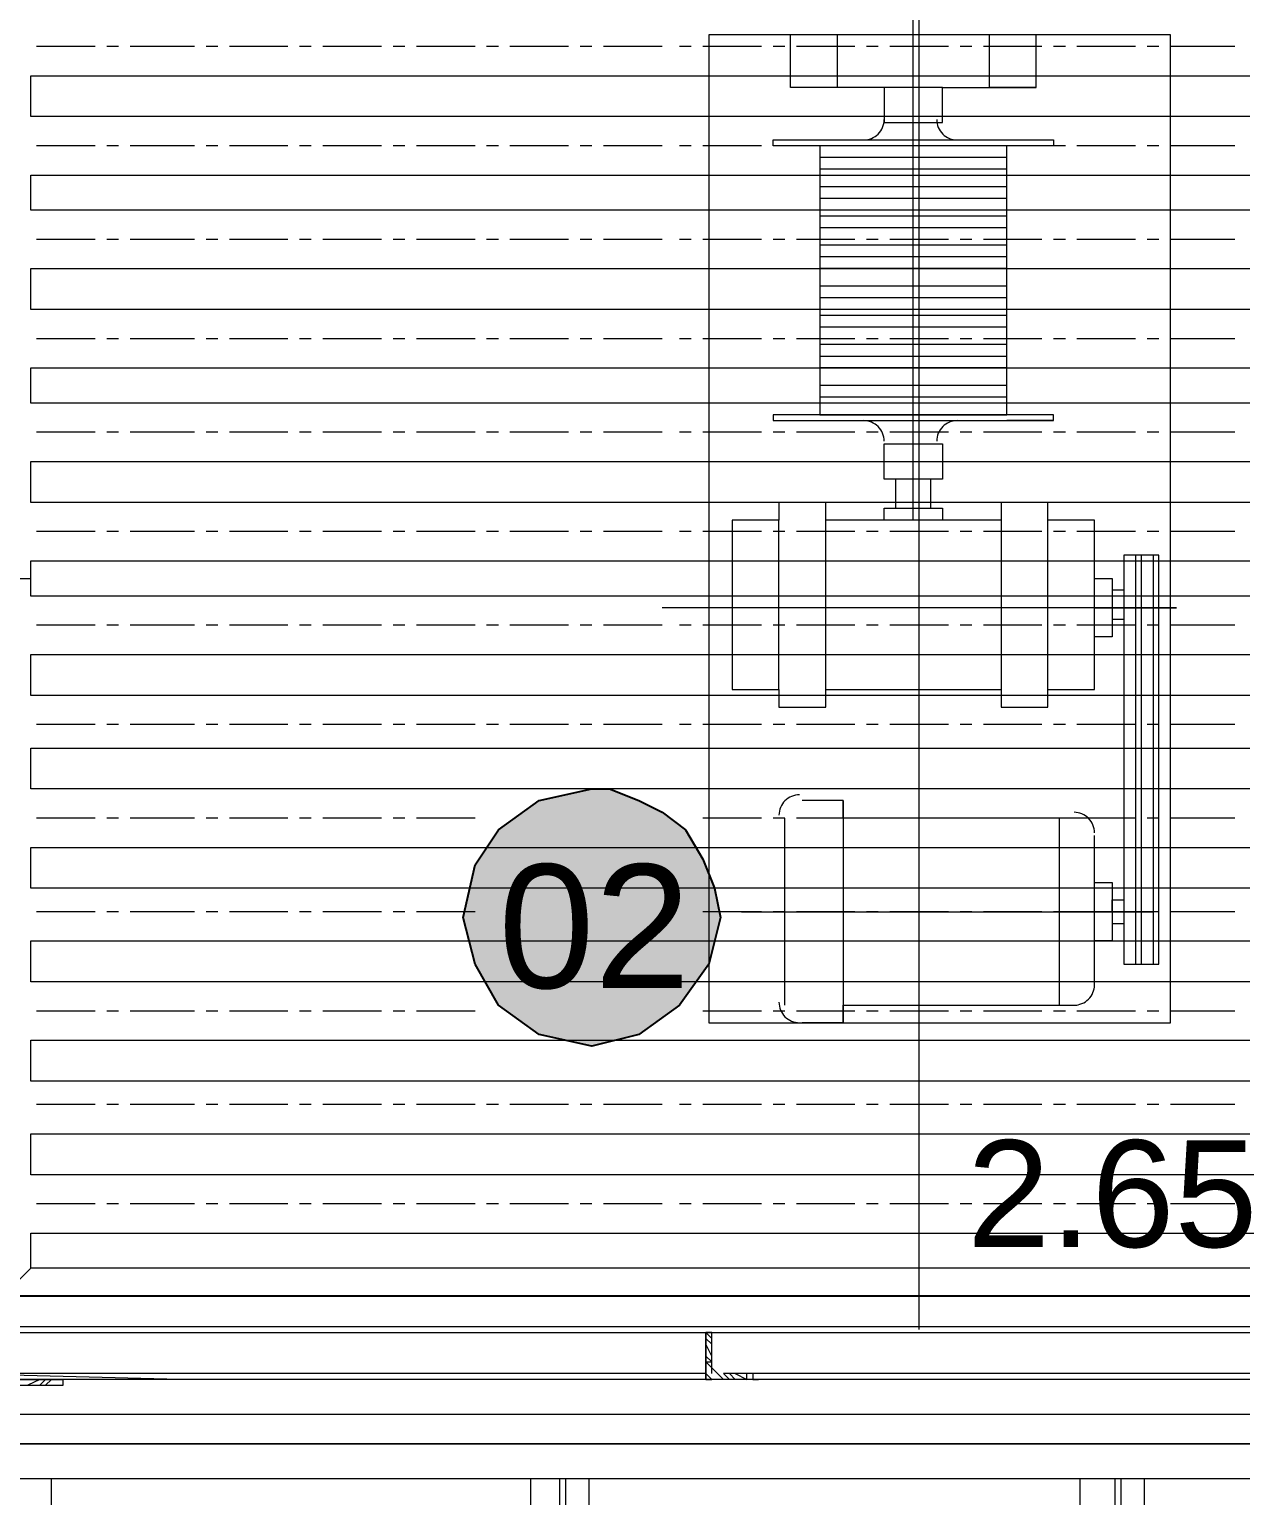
# Model space of a CAD drawing. Header units: millimetres. Extents: x 208330 to 208484, y 9278571 to 9278607.
# Drawn here: x 208399.355 to 208400.636, y 9278574.401 to 9278575.952 of the extents above; entities that cross this region are included whole.
import ezdxf

# ---------------------------------------------------------------- set-up
doc = ezdxf.new("R2010")
doc.units = ezdxf.units.MM
doc.header["$LTSCALE"] = 0.2
doc.header["$MEASUREMENT"] = 0
doc.linetypes.add('HIDDEN', pattern=[0.375, 0.25, -0.125])
for name, color, linetype, true_color in [('A-EQUIPAMENTOS', 7, 'Continuous', 0x7d7d7d), ('PDF_equip 1020', 7, 'Continuous', 0x7a7a7a), ('PDF_EQUIPAMENTOS', 7, 'Continuous', 0x7a7a7a)]:
    doc.layers.add(name, color=color, linetype=linetype, true_color=true_color)
doc.layers.add('PDF_Text', color=7, linetype='Continuous')
doc.styles.add('PDF Arial', font='arial.ttf')
doc.styles.add('R60_1-75', font='arial.ttf')
doc.dimstyles.new('1-75', dxfattribs={"dimtxt": 0.113, "dimasz": 0.05, "dimexe": 0.02, "dimexo": 0.1, "dimgap": 0.05, "dimtad": 1, "dimzin": 4, "dimdsep": 46, "dimtxsty": 'R60_1-75', "dimblk1": 'OBLIQUE', "dimblk2": 'OBLIQUE', "dimsah": 1, "dimcen": 0.09, "dimdle": 0.02, "dimclrd": 7, "dimclre": 7, "dimclrt": 12, "dimadec": 0, "dimazin": 0, "dimtfac": 1, "dimtix": 1, "dimtofl": 0, "dimtmove": 2, "dimatfit": 0, "dimldrblk": 'OBLIQUE', "dimfxl": 0.1, "dimfxlon": 1, "dimtolj": 1, "dimtzin": 0, "dimarcsym": 0})

# ---------------------------------------------------------------- blocks, each defined once
blk = doc.blocks.new('EQUIP')
at = {"layer": 'A-EQUIPAMENTOS', "lineweight": 5}
for points in [[(3.1036, 14.9053), (3.0974, 14.9114), (5.5271, 14.9114), (5.5271, 14.862), (5.4838, 14.862), (5.5023, 14.8558)], [(5.5271, 14.862), (5.5271, 14.8682), (5.5271, 14.9114), (5.5271, 14.862), (3.0974, 14.862), (3.1468, 14.862), (3.153, 14.862), (3.1468, 14.862), (3.1407, 14.8558)], [(3.8887, 14.8682), (3.8887, 14.9114), (3.8825, 14.9114), (3.8825, 14.862), (3.8887, 14.862), (3.8825, 14.8682), (3.1468, 14.8682), (3.1159, 14.8682), (3.1221, 14.862), (3.1159, 14.8558), (3.1901, 14.8558), (3.2025, 14.8558), (3.2025, 14.862), (3.0974, 14.862), (3.2025, 14.862)], [(3.932, 14.8682), (3.932, 14.862), (3.9382, 14.862), (3.932, 14.862), (3.8825, 14.862), (3.8825, 14.9114), (3.8887, 14.9053)], [(3.8887, 14.8991), (3.8825, 14.9053)], [(3.8887, 14.9114), (3.8949, 14.9114)], [(3.8887, 14.8867), (3.8825, 14.8991)], [(3.9011, 14.862), (3.8825, 14.8805), (3.8887, 14.8805), (3.8825, 14.8867)], [(3.3261, 14.862), (3.0788, 14.8682)], [(3.1778, 14.862), (3.1654, 14.8558)], [(3.1839, 14.862), (3.1778, 14.8558)], [(3.1901, 14.862), (3.1839, 14.8558)], [(3.3261, 14.862), (3.3261, 14.862)], [(4.7357, 14.8682), (4.6986, 14.8682), (3.932, 14.8682), (3.9011, 14.8682), (3.9073, 14.862)], [(3.9135, 14.862), (3.9073, 14.8682)], [(3.9135, 14.8682), (3.9258, 14.862), (3.9258, 14.8682)], [(3.1901, 14.8558), (3.1901, 14.8558)], [(5.5085, 14.794), (3.1221, 14.794), (5.5085, 14.794)], [(5.5271, 14.7445), (5.5085, 14.7569), (3.1221, 14.7569)], [(3.1901, 14.0521), (3.1901, 14.7569)], [(3.6971, 14.0521), (3.6971, 14.7569)], [(3.728, 14.0521), (3.728, 14.7569)], [(3.7342, 14.0521), (3.7342, 14.7569)], [(3.7589, 14.0521), (3.7589, 14.7569)], [(4.2782, 14.0521), (4.2782, 14.7569)], [(4.3153, 14.0521), (4.3153, 14.7569)], [(4.3215, 14.0521), (4.3215, 14.7569)], [(4.3462, 14.0521), (4.3462, 14.7569)]]:
    blk.add_lwpolyline(points, dxfattribs=at)
blk.add_lwpolyline([(5.5085, 14.8249), (3.1221, 14.8249), (3.1221, 13.9841), (5.5085, 13.9841)], close=True, dxfattribs=at)
blk = doc.blocks.new('_Oblique')
at = {"color": 0, "linetype": 'ByBlock', "lineweight": -2}
blk.add_line((-0.5, -0.5), (0.5, 0.5), dxfattribs=at)
blk = doc.blocks.new('*D546')
at = {"color": 7, "linetype": 'HIDDEN', "lineweight": -2, "transparency": 16777216}
for p, q in [((208399.1803, 9278574.6119), (208399.1803, 9278574.6319)), ((208401.8202, 9278574.6119), (208401.8202, 9278574.6319))]:
    blk.add_line(p, q, dxfattribs=at)
at = {"color": 7, "lineweight": -2, "transparency": 16777216}
blk.add_line((208401.8402, 9278574.6119), (208399.1603, 9278574.6119), dxfattribs=at)
at = {"layer": 'DEFPOINTS', "color": 0, "transparency": 16777216}
for p in [(208399.1803, 9278574.6119), (208399.1803, 9278574.524), (208401.8202, 9278574.524)]:
    blk.add_point(p, dxfattribs=at)
at = {"color": 7, "lineweight": -2, "transparency": 16777216, "xscale": 0.05, "yscale": 0.05, "zscale": 0.05, "rotation": 180}
blk.add_blockref('_Oblique', (208399.1803, 9278574.6119), dxfattribs=at)
at = {"color": 7, "lineweight": -2, "transparency": 16777216, "xscale": 0.05, "yscale": 0.05, "zscale": 0.05}
blk.add_blockref('_Oblique', (208401.8202, 9278574.6119), dxfattribs=at)
at = {"color": 12, "transparency": 16777216, "insert": (208400.5003, 9278574.7196), "char_height": 0.113, "attachment_point": 5, "style": 'R60_1-75'}
blk.add_mtext('\\A1;2.65', dxfattribs=at)
blk = doc.blocks.new('ARQ GALPAO TGOV')
at = {"layer": 'PDF_Text', "true_color": 0xed1f24}
h = blk.add_hatch(color=240, dxfattribs=at)
h.dxf.hatch_style = 1
h.paths.add_polyline_path([(-11.7651, -4.3524), (-11.7713, -4.4081), (-11.8022, -4.4513), (-11.8455, -4.4822), (-11.8949, -4.4884), (-11.9506, -4.4822), (-11.9939, -4.4513), (-12.0248, -4.4081), (-12.031, -4.3524), (-12.0248, -4.303), (-11.9939, -4.2597), (-11.9506, -4.2349), (-11.8949, -4.2226), (-11.8826, -4.2226), (-11.8455, -4.2288), (-11.8207, -4.2473), (-11.796, -4.2659), (-11.7775, -4.2906), (-11.7651, -4.3215)])
h.paths.add_polyline_path([(-9.7789, -1.1994), (-9.7913, -1.255), (-9.816, -1.2983), (-9.8593, -1.323), (-9.9149, -1.3354), (-9.9644, -1.323), (-10.0077, -1.2983), (-10.0386, -1.255), (-10.051, -1.1994), (-10.0386, -1.1499), (-10.0077, -1.1066), (-9.9644, -1.0757), (-9.9149, -1.0696), (-9.8964, -1.0696), (-9.8655, -1.0757), (-9.8346, -1.0943), (-9.8098, -1.1128), (-9.7975, -1.1376), (-9.7851, -1.1685)])
h.paths.add_polyline_path([(-8.847, -3.932), (-8.8594, -3.9815), (-8.8841, -4.0247), (-8.9274, -4.0557), (-8.983, -4.068), (-9.0325, -4.0557), (-9.0758, -4.0247), (-9.1067, -3.9815), (-9.119, -3.932), (-9.1067, -3.8764), (-9.0758, -3.8393), (-9.0325, -3.8084), (-8.983, -3.796), (-8.9645, -3.796), (-8.9336, -3.8084), (-8.9027, -3.8207), (-8.8779, -3.8393), (-8.8594, -3.8702), (-8.847, -3.8949)])
h.paths.add_polyline_path([(-7.7342, -3.0294), (-7.7465, -3.0788), (-7.7775, -3.1221), (-7.8207, -3.153), (-7.8702, -3.1654), (-7.9258, -3.153), (-7.9691, -3.1221), (-7.9938, -3.0788), (-8.0062, -3.0294), (-7.9938, -2.9737), (-7.9691, -2.9366), (-7.9258, -2.9057), (-7.8702, -2.8934), (-7.8516, -2.8934), (-7.8207, -2.9057), (-7.796, -2.9181), (-7.7713, -2.9366), (-7.7527, -2.9676), (-7.7404, -2.9985)])
h.paths.add_polyline_path([(-7.0727, -2.5224), (-7.085, -2.5719), (-7.1098, -2.6152), (-7.153, -2.6461), (-7.2087, -2.6584), (-7.2643, -2.6461), (-7.3014, -2.6152), (-7.3323, -2.5719), (-7.3447, -2.5224), (-7.3323, -2.473), (-7.3014, -2.4297), (-7.2643, -2.3988), (-7.2087, -2.3864), (-7.1901, -2.3864), (-7.1592, -2.3988), (-7.1283, -2.4111), (-7.1098, -2.4359), (-7.0912, -2.4606), (-7.0788, -2.4915)])
h.paths.add_polyline_path([(-6.5224, -1.323), (-6.5286, -1.3725), (-6.5595, -1.4158), (-6.6028, -1.4467), (-6.6584, -1.459), (-6.7079, -1.4467), (-6.7512, -1.4158), (-6.7821, -1.3725), (-6.7945, -1.323), (-6.7821, -1.2674), (-6.7512, -1.2241), (-6.7079, -1.1994), (-6.6584, -1.187), (-6.6399, -1.187), (-6.609, -1.1932), (-6.5781, -1.2118), (-6.5533, -1.2303), (-6.5348, -1.2612), (-6.5224, -1.2859)])
h.paths.add_polyline_path([(-6.2257, -2.102), (-6.238, -2.1577), (-6.2628, -2.2009), (-6.306, -2.2318), (-6.3617, -2.238), (-6.4111, -2.2318), (-6.4544, -2.2009), (-6.4853, -2.1577), (-6.4977, -2.102), (-6.4853, -2.0526), (-6.4544, -2.0093), (-6.4111, -1.9846), (-6.3617, -1.9722), (-6.3431, -1.9722), (-6.3122, -1.9784), (-6.2813, -1.9969), (-6.2566, -2.0155), (-6.238, -2.0402), (-6.2257, -2.0711)])
h.paths.add_polyline_path([(-5.4529, -1.6383), (-5.4591, -1.694), (-5.49, -1.7373), (-5.5332, -1.762), (-5.5889, -1.7743), (-5.6383, -1.762), (-5.6816, -1.7373), (-5.7125, -1.694), (-5.7187, -1.6383), (-5.7125, -1.5889), (-5.6816, -1.5456), (-5.6383, -1.5147), (-5.5889, -1.5023), (-5.5703, -1.5085), (-5.5394, -1.5147), (-5.5085, -1.5271), (-5.4838, -1.5518), (-5.4652, -1.5765), (-5.4529, -1.6074)])
h.paths.add_polyline_path([(-6.1268, -4.1175), (-6.1329, -4.1669), (-6.1639, -4.2102), (-6.2071, -4.2411), (-6.2628, -4.2535), (-6.3122, -4.2411), (-6.3555, -4.2102), (-6.3864, -4.1669), (-6.3988, -4.1175), (-6.3864, -4.068), (-6.3555, -4.0247), (-6.3122, -3.9938), (-6.2628, -3.9815), (-6.2442, -3.9815), (-6.2133, -3.9938), (-6.1824, -4.0062), (-6.1577, -4.0309), (-6.1391, -4.0557), (-6.1268, -4.0866)])
h.paths.add_polyline_path([(-4.0989, -3.6971), (-4.1113, -3.7527), (-4.1422, -3.796), (-4.1855, -3.8207), (-4.2349, -3.8331), (-4.2906, -3.8207), (-4.3339, -3.796), (-4.3648, -3.7527), (-4.371, -3.6971), (-4.3648, -3.6476), (-4.3339, -3.6043), (-4.2906, -3.5734), (-4.2349, -3.5611), (-4.2226, -3.5672), (-4.1855, -3.5734), (-4.1608, -3.5858), (-4.136, -3.6105), (-4.1175, -3.6353), (-4.1051, -3.6662)])
h.paths.add_polyline_path([(-2.949, -2.9305), (-2.9552, -2.9861), (-2.9861, -3.0294), (-3.0294, -3.0603), (-3.085, -3.0665), (-3.1345, -3.0603), (-3.1778, -3.0294), (-3.2087, -2.9861), (-3.221, -2.9305), (-3.2087, -2.881), (-3.1778, -2.8377), (-3.1345, -2.813), (-3.085, -2.8006), (-3.0665, -2.8006), (-3.0356, -2.8068), (-3.0046, -2.8254), (-2.9799, -2.8439), (-2.9614, -2.8686), (-2.949, -2.8995)])
h.paths.add_polyline_path([(-3.1221, -3.8887), (-3.1345, -3.9444), (-3.1592, -3.9876), (-3.2025, -4.0124), (-3.2581, -4.0247), (-3.3076, -4.0124), (-3.3509, -3.9876), (-3.3818, -3.9444), (-3.3941, -3.8887), (-3.3818, -3.8393), (-3.3509, -3.796), (-3.3076, -3.7651), (-3.2581, -3.7589), (-3.2396, -3.7589), (-3.2087, -3.7651), (-3.1778, -3.7774), (-3.153, -3.8022), (-3.1407, -3.8269), (-3.1283, -3.8578)])
h.paths.add_polyline_path([(-1.7682, -2.1453), (-1.7805, -2.1948), (-1.8053, -2.238), (-1.8485, -2.2689), (-1.9042, -2.2813), (-1.9536, -2.2689), (-1.9969, -2.238), (-2.0278, -2.1948), (-2.0402, -2.1453), (-2.0278, -2.0897), (-1.9969, -2.0464), (-1.9536, -2.0216), (-1.9042, -2.0093), (-1.8856, -2.0093), (-1.8547, -2.0216), (-1.8238, -2.034), (-1.7991, -2.0526), (-1.7805, -2.0835), (-1.7743, -2.1082)])
h.paths.add_polyline_path([(-0.5193, -2.8934), (-0.5317, -2.949), (-0.5564, -2.9923), (-0.5997, -3.0232), (-0.6553, -3.0294), (-0.711, -3.0232), (-0.7543, -2.9923), (-0.779, -2.949), (-0.7913, -2.8934), (-0.779, -2.8439), (-0.7543, -2.8006), (-0.711, -2.7759), (-0.6553, -2.7635), (-0.6368, -2.7635), (-0.6059, -2.7697), (-0.575, -2.7883), (-0.5564, -2.8068), (-0.5379, -2.8315), (-0.5255, -2.8625)])
h.paths.add_polyline_path([(0.1175, -2.9243), (0.1051, -2.9799), (0.0742, -3.0232), (0.0309, -3.0479), (-0.0185, -3.0603), (-0.0742, -3.0479), (-0.1175, -3.0232), (-0.1422, -2.9799), (-0.1546, -2.9243), (-0.1422, -2.8748), (-0.1175, -2.8315), (-0.0742, -2.8006), (-0.0185, -2.7944), (0, -2.7944), (0.0309, -2.8006), (0.0556, -2.813), (0.0804, -2.8377), (0.0989, -2.8625), (0.1113, -2.8934)])
h.paths.add_polyline_path([(0.1175, -2.2566), (0.1051, -2.306), (0.0742, -2.3493), (0.0309, -2.3802), (-0.0185, -2.3864), (-0.0742, -2.3802), (-0.1175, -2.3493), (-0.1422, -2.306), (-0.1546, -2.2566), (-0.1422, -2.2009), (-0.1175, -2.1577), (-0.0742, -2.1329), (-0.0185, -2.1206), (0, -2.1206), (0.0309, -2.1267), (0.0556, -2.1453), (0.0804, -2.1638), (0.0989, -2.1886), (0.1113, -2.2195)])
h.paths.add_polyline_path([(0.5688, -1.0696), (0.5564, -1.1252), (0.5317, -1.1685), (0.4884, -1.1932), (0.4328, -1.2056), (0.3771, -1.1932), (0.34, -1.1685), (0.3091, -1.1252), (0.2968, -1.0696), (0.3091, -1.0201), (0.34, -0.9768), (0.3771, -0.9459), (0.4328, -0.9397), (0.4513, -0.9397), (0.4822, -0.9459), (0.5131, -0.9645), (0.5317, -0.983), (0.5502, -1.0077), (0.5626, -1.0386)])
h.paths.add_polyline_path([(1.2798, -1.3849), (1.2736, -1.4343), (1.2427, -1.4776), (1.1994, -1.5085), (1.1437, -1.5209), (1.0943, -1.5085), (1.051, -1.4776), (1.0201, -1.4343), (1.0077, -1.3849), (1.0201, -1.3292), (1.051, -1.2859), (1.0943, -1.2612), (1.1437, -1.2488), (1.1623, -1.2488), (1.1932, -1.255), (1.2241, -1.2736), (1.2488, -1.2921), (1.2674, -1.3169), (1.2798, -1.3478)])
h.paths.add_polyline_path([(1.8547, -1.6507), (1.8485, -1.7063), (1.8176, -1.7496), (1.7743, -1.7743), (1.7187, -1.7867), (1.6692, -1.7743), (1.626, -1.7496), (1.5951, -1.7063), (1.5889, -1.6507), (1.5951, -1.6012), (1.626, -1.558), (1.6692, -1.5271), (1.7187, -1.5147), (1.7373, -1.5209), (1.7682, -1.5271), (1.7991, -1.5394), (1.8238, -1.5641), (1.8424, -1.5889), (1.8547, -1.6198)])
h.paths.add_polyline_path([(2.8563, -2.1886), (2.8439, -2.2442), (2.813, -2.2875), (2.7697, -2.3122), (2.7203, -2.3246), (2.6646, -2.3122), (2.6213, -2.2875), (2.5904, -2.2442), (2.5842, -2.1886), (2.5904, -2.1391), (2.6213, -2.0958), (2.6646, -2.0649), (2.7203, -2.0587), (2.7326, -2.0587), (2.7697, -2.0649), (2.7944, -2.0773), (2.8192, -2.102), (2.8377, -2.1267), (2.8501, -2.1577)])
h.paths.add_polyline_path([(0.8655, -4.0742), (0.8594, -4.1298), (0.8284, -4.1731), (0.7852, -4.204), (0.7357, -4.2102), (0.6801, -4.204), (0.6368, -4.1731), (0.6059, -4.1298), (0.5997, -4.0742), (0.6059, -4.0247), (0.6368, -3.9815), (0.6801, -3.9506), (0.7357, -3.9444), (0.7481, -3.9444), (0.779, -3.9506), (0.8099, -3.9691), (0.8346, -3.9876), (0.8532, -4.0124), (0.8655, -4.0433)])
h.paths.add_polyline_path([(-0.7604, -4.0309), (-0.7728, -4.0804), (-0.7975, -4.1237), (-0.8408, -4.1546), (-0.8964, -4.1608), (-0.9521, -4.1546), (-0.9954, -4.1237), (-1.0201, -4.0804), (-1.0325, -4.0309), (-1.0201, -3.9753), (-0.9954, -3.932), (-0.9521, -3.9073), (-0.8964, -3.8949), (-0.8779, -3.8949), (-0.847, -3.9011), (-0.8161, -3.9196), (-0.7975, -3.9382), (-0.779, -3.9629), (-0.7666, -3.9938)])
h.paths.add_polyline_path([(1.9042, -3.1716), (1.898, -3.2272), (1.8671, -3.2705), (1.8238, -3.2952), (1.7682, -3.3076), (1.7187, -3.2952), (1.6754, -3.2705), (1.6445, -3.2272), (1.6322, -3.1716), (1.6445, -3.1221), (1.6754, -3.0788), (1.7187, -3.0479), (1.7682, -3.0417), (1.7867, -3.0417), (1.8176, -3.0479), (1.8485, -3.0603), (1.8733, -3.085), (1.8918, -3.1097), (1.9042, -3.1407)])
h.paths.add_polyline_path([(2.9366, -3.1901), (2.9243, -3.2396), (2.8934, -3.2829), (2.8501, -3.3138), (2.8006, -3.3199), (2.745, -3.3138), (2.7017, -3.2829), (2.6708, -3.2396), (2.6646, -3.1901), (2.6708, -3.1345), (2.7017, -3.0912), (2.745, -3.0665), (2.8006, -3.0541), (2.813, -3.0541), (2.8501, -3.0603), (2.8748, -3.0788), (2.8995, -3.0974), (2.9181, -3.1221), (2.9305, -3.153)])
h.paths.add_polyline_path([(4.136, -3.2829), (4.1298, -3.3385), (4.0989, -3.3818), (4.0557, -3.4065), (4, -3.4189), (3.9506, -3.4065), (3.9073, -3.3818), (3.8764, -3.3385), (3.864, -3.2829), (3.8764, -3.2334), (3.9073, -3.1901), (3.9506, -3.1592), (4, -3.153), (4.0186, -3.153), (4.0495, -3.1592), (4.0804, -3.1716), (4.1051, -3.1963), (4.1237, -3.221), (4.136, -3.2519)])
h.paths.add_polyline_path([(4.2164, -2.4853), (4.204, -2.541), (4.1793, -2.5842), (4.136, -2.609), (4.0804, -2.6213), (4.0309, -2.609), (3.9876, -2.5842), (3.9567, -2.541), (3.9444, -2.4853), (3.9567, -2.4359), (3.9876, -2.3926), (4.0309, -2.3617), (4.0804, -2.3555), (4.0989, -2.3555), (4.1298, -2.3617), (4.1608, -2.374), (4.1855, -2.3988), (4.204, -2.4235), (4.2102, -2.4544)])
h.paths.add_polyline_path([(3.5054, -3.4127), (3.4931, -3.4621), (3.4621, -3.5054), (3.4189, -3.5363), (3.3694, -3.5425), (3.3138, -3.5363), (3.2705, -3.5054), (3.2458, -3.4621), (3.2334, -3.4127), (3.2458, -3.357), (3.2705, -3.3138), (3.3138, -3.289), (3.3694, -3.2767), (3.388, -3.2767), (3.4189, -3.2829), (3.4436, -3.3014), (3.4683, -3.3199), (3.4869, -3.3447), (3.4992, -3.3756)])
h.paths.add_polyline_path([(4.0557, -3.9815), (4.0495, -4.0371), (4.0186, -4.0804), (3.9753, -4.1113), (3.9258, -4.1175), (3.8702, -4.1113), (3.8269, -4.0804), (3.796, -4.0371), (3.7898, -3.9815), (3.796, -3.932), (3.8269, -3.8887), (3.8702, -3.8578), (3.9258, -3.8516), (3.9382, -3.8516), (3.9691, -3.8578), (4, -3.8764), (4.0247, -3.8949), (4.0433, -3.9196), (4.0557, -3.9506)])
h.paths.add_polyline_path([(4.7172, -3.4807), (4.7048, -3.5363), (4.6739, -3.5796), (4.6306, -3.6105), (4.5812, -3.6167), (4.5255, -3.6105), (4.4822, -3.5796), (4.4513, -3.5363), (4.4451, -3.4807), (4.4513, -3.4312), (4.4822, -3.388), (4.5255, -3.3632), (4.5812, -3.3509), (4.5935, -3.3509), (4.6306, -3.357), (4.6553, -3.3756), (4.6801, -3.3941), (4.6986, -3.4189), (4.711, -3.4498)])
h.paths.add_polyline_path([(5.5085, -3.9567), (5.5023, -4.0062), (5.4714, -4.0495), (5.4281, -4.0804), (5.3725, -4.0866), (5.323, -4.0804), (5.2798, -4.0495), (5.2489, -4.0062), (5.2365, -3.9567), (5.2489, -3.9011), (5.2798, -3.8578), (5.323, -3.8331), (5.3725, -3.8207), (5.3911, -3.8207), (5.422, -3.8269), (5.4529, -3.8455), (5.4776, -3.864), (5.4962, -3.8887), (5.5085, -3.9196)])
h.paths.add_polyline_path([(5.5394, -2.8254), (5.5271, -2.881), (5.5023, -2.9243), (5.4591, -2.9552), (5.4034, -2.9614), (5.354, -2.9552), (5.3107, -2.9243), (5.2798, -2.881), (5.2674, -2.8254), (5.2798, -2.7759), (5.3107, -2.7326), (5.354, -2.7017), (5.4034, -2.6955), (5.422, -2.6955), (5.4529, -2.7017), (5.4838, -2.7203), (5.5085, -2.7388), (5.5209, -2.7635), (5.5332, -2.7944)])
h.paths.add_polyline_path([(7.0294, -3.6662), (7.0232, -3.7218), (6.9923, -3.7651), (6.949, -3.7898), (6.8996, -3.8022), (6.8439, -3.7898), (6.8006, -3.7651), (6.7697, -3.7218), (6.7635, -3.6662), (6.7697, -3.6167), (6.8006, -3.5734), (6.8439, -3.5425), (6.8996, -3.5363), (6.9119, -3.5363), (6.9428, -3.5425), (6.9737, -3.5549), (6.9985, -3.5796), (7.017, -3.6043), (7.0294, -3.6353)])
h.paths.add_polyline_path([(7.7404, -2.3617), (7.728, -2.4111), (7.6971, -2.4544), (7.6538, -2.4853), (7.6044, -2.4977), (7.5487, -2.4853), (7.5054, -2.4544), (7.4807, -2.4111), (7.4683, -2.3617), (7.4807, -2.306), (7.5054, -2.2689), (7.5487, -2.238), (7.6044, -2.2257), (7.6229, -2.2257), (7.6538, -2.238), (7.6785, -2.2504), (7.7033, -2.2751), (7.7218, -2.2999), (7.7342, -2.3308)])
h.paths.add_polyline_path([(6.7945, -1.9042), (6.7821, -1.9536), (6.7574, -1.9969), (6.7141, -2.0278), (6.6584, -2.0402), (6.609, -2.0278), (6.5657, -1.9969), (6.5348, -1.9536), (6.5224, -1.9042), (6.5348, -1.8485), (6.5657, -1.8053), (6.609, -1.7805), (6.6584, -1.7682), (6.677, -1.7682), (6.7079, -1.7743), (6.7388, -1.7929), (6.7635, -1.8114), (6.7821, -1.8424), (6.7945, -1.8671)])
h.paths.add_polyline_path([(8.3833, -1.9289), (8.371, -1.9846), (8.3401, -2.0278), (8.2968, -2.0587), (8.2473, -2.0649), (8.1917, -2.0587), (8.1484, -2.0278), (8.1175, -1.9846), (8.1113, -1.9289), (8.1175, -1.8794), (8.1484, -1.8362), (8.1917, -1.8053), (8.2473, -1.7991), (8.2597, -1.7991), (8.2968, -1.8053), (8.3215, -1.8238), (8.3462, -1.8424), (8.3648, -1.8671), (8.3772, -1.898)])
h.paths.add_polyline_path([(9.6816, -2.1206), (9.6755, -2.1762), (9.6445, -2.2195), (9.6013, -2.2442), (9.5456, -2.2566), (9.4962, -2.2442), (9.4529, -2.2195), (9.422, -2.1762), (9.4096, -2.1206), (9.422, -2.0711), (9.4529, -2.0278), (9.4962, -1.9969), (9.5456, -1.9846), (9.5642, -1.9907), (9.5951, -1.9969), (9.626, -2.0093), (9.6507, -2.034), (9.6693, -2.0587), (9.6816, -2.0897)])
h.paths.add_polyline_path([(-2.4807, -1.5456), (-2.4869, -1.6012), (-2.5178, -1.6445), (-2.5611, -1.6692), (-2.6167, -1.6816), (-2.6662, -1.6692), (-2.7095, -1.6445), (-2.7404, -1.6012), (-2.7527, -1.5456), (-2.7404, -1.4961), (-2.7095, -1.4529), (-2.6662, -1.422), (-2.6167, -1.4096), (-2.5982, -1.4158), (-2.5673, -1.422), (-2.5364, -1.4343), (-2.5116, -1.459), (-2.4931, -1.4838), (-2.4807, -1.5147)])
h.paths.add_polyline_path([(8.6121, 0.136), (8.5997, 0.0804), (8.575, 0.0371), (8.5317, 0.0124), (8.4761, 0), (8.4266, 0.0124), (8.3833, 0.0371), (8.3524, 0.0804), (8.3401, 0.136), (8.3524, 0.1855), (8.3833, 0.2287), (8.4266, 0.2597), (8.4761, 0.2658), (8.4946, 0.2658), (8.5255, 0.2597), (8.5564, 0.2473), (8.5812, 0.2226), (8.5997, 0.1978), (8.6059, 0.1669)])
h.paths.add_polyline_path([(10.9861, 2.3555), (10.9799, 2.2999), (10.949, 2.2566), (10.9058, 2.2318), (10.8501, 2.2195), (10.8007, 2.2318), (10.7574, 2.2566), (10.7265, 2.2999), (10.7141, 2.3555), (10.7265, 2.405), (10.7574, 2.4482), (10.8007, 2.4791), (10.8501, 2.4915), (10.8687, 2.4853), (10.8996, 2.4791), (10.9305, 2.4668), (10.9552, 2.442), (10.9738, 2.4173), (10.9861, 2.3864)])
h.paths.add_polyline_path([(-4.1917, -2.3431), (-4.204, -2.3988), (-4.2288, -2.442), (-4.272, -2.473), (-4.3277, -2.4791), (-4.3833, -2.473), (-4.4204, -2.442), (-4.4513, -2.3988), (-4.4637, -2.3431), (-4.4513, -2.2937), (-4.4204, -2.2504), (-4.3833, -2.2195), (-4.3277, -2.2133), (-4.3091, -2.2133), (-4.2782, -2.2195), (-4.2473, -2.238), (-4.2288, -2.2566), (-4.2102, -2.2813), (-4.1978, -2.3122)])
h.paths.add_polyline_path([(-10.6646, -2.4575), (-10.677, -2.5131), (-10.7079, -2.5564), (-10.7512, -2.5812), (-10.8007, -2.5935), (-10.8563, -2.5812), (-10.8996, -2.5564), (-10.9305, -2.5131), (-10.9367, -2.4575), (-10.9305, -2.408), (-10.8996, -2.3648), (-10.8563, -2.3339), (-10.8007, -2.3215), (-10.7883, -2.3277), (-10.7512, -2.3339), (-10.7265, -2.3462), (-10.7017, -2.371), (-10.6832, -2.3957), (-10.6708, -2.4266)])
h.paths.add_polyline_path([(-9.6816, -2.5688), (-9.694, -2.6182), (-9.7187, -2.6615), (-9.762, -2.6924), (-9.8177, -2.7048), (-9.8733, -2.6924), (-9.9166, -2.6615), (-9.9413, -2.6182), (-9.9537, -2.5688), (-9.9413, -2.5131), (-9.9166, -2.4699), (-9.8733, -2.4451), (-9.8177, -2.4328), (-9.7991, -2.4328), (-9.7682, -2.4451), (-9.7373, -2.4575), (-9.7187, -2.4761), (-9.7002, -2.507), (-9.6878, -2.5317)])
h.paths.add_polyline_path([(-11.6662, -3.0263), (-11.6786, -3.0757), (-11.7095, -3.119), (-11.7527, -3.1499), (-11.8022, -3.1623), (-11.8578, -3.1499), (-11.9011, -3.119), (-11.9258, -3.0757), (-11.9382, -3.0263), (-11.9258, -2.9706), (-11.9011, -2.9335), (-11.8578, -2.9026), (-11.8022, -2.8903), (-11.7837, -2.8903), (-11.7527, -2.9026), (-11.728, -2.915), (-11.7033, -2.9335), (-11.6847, -2.9645), (-11.6724, -2.9954)])
h.paths.add_polyline_path([(-4.6801, -1.626), (-4.6863, -1.6816), (-4.7172, -1.7249), (-4.7604, -1.7496), (-4.8161, -1.762), (-4.8655, -1.7496), (-4.9088, -1.7249), (-4.9397, -1.6816), (-4.9459, -1.626), (-4.9397, -1.5765), (-4.9088, -1.5332), (-4.8655, -1.5023), (-4.8161, -1.49), (-4.7975, -1.4961), (-4.7666, -1.5023), (-4.7357, -1.5147), (-4.711, -1.5394), (-4.6924, -1.5641), (-4.6801, -1.5951)])
h.paths.add_polyline_path([(-8.2411, 0.2226), (-8.2473, 0.1669), (-8.2782, 0.1298), (-8.3215, 0.0989), (-8.3772, 0.0866), (-8.4266, 0.0989), (-8.4699, 0.1298), (-8.5008, 0.1669), (-8.5132, 0.2226), (-8.5008, 0.272), (-8.4699, 0.3153), (-8.4266, 0.3462), (-8.3772, 0.3586), (-8.3586, 0.3524), (-8.3277, 0.3462), (-8.2968, 0.3338), (-8.2721, 0.3091), (-8.2535, 0.2844), (-8.2411, 0.2535)])
at = {"layer": 'PDF_equip 1020', "lineweight": 5}
for points in [[(-11.4622, -2.5008), (-11.4622, -2.0062)], [(-11.5611, -2.2102), (-11.5611, -2.4946), (-11.3633, -2.4946), (-11.3633, -2.2102)], [(-11.3633, -2.4637), (-11.5611, -2.4637)], [(-11.2396, -2.643), (-11.2396, -2.847), (-11.2396, -3.0757), (-11.2025, -3.0757), (-11.2025, -2.847), (-11.2025, -2.643), (-11.2396, -2.643), (-11.2396, -2.6986)], [(-11.2272, -2.643), (-11.2272, -2.847), (-11.2272, -3.0757)], [(-11.2211, -2.643), (-11.2211, -2.847), (-11.2211, -3.0757)], [(-11.2087, -2.643), (-11.2087, -2.847), (-11.2087, -3.0757)], [(-11.2891, -2.9212), (-11.5364, -2.9212), (-11.5364, -2.9026), (-11.5364, -3.119), (-11.5364, -3.1376), (-11.5364, -3.119), (-11.2891, -3.119)], [(-11.5982, -3.119), (-11.5982, -2.9212)], [(-11.3076, -3.119), (-11.3076, -2.9212)], [(-11.2705, -3.1005), (-11.2705, -2.9397)]]:
    blk.add_lwpolyline(points, dxfattribs=at)
blk.add_lwpolyline([(-11.1901, -2.0927), (-11.6786, -2.0927), (-11.6786, -3.1376), (-11.1901, -3.1376)], close=True, dxfattribs=at)
at = {"layer": 'PDF_EQUIPAMENTOS', "lineweight": 5}
for points in [[(-11.456, -3.4621), (-11.456, -1.3045)], [(-11.4931, -2.1484), (-11.592, -2.1484), (-11.592, -2.0927)], [(-11.5425, -2.1484), (-11.5425, -2.0927)], [(-11.4313, -2.1484), (-11.3323, -2.1484), (-11.3323, -2.0927)], [(-11.3323, -2.1484), (-11.3818, -2.1484), (-11.3818, -2.0927)], [(-12.3277, -2.1051), (-12.3895, -2.1051)], [(-12.303, -2.1051), (-12.3153, -2.1051)], [(-12.2226, -2.1051), (-12.2906, -2.1051)], [(-12.1979, -2.1051), (-12.2102, -2.1051)], [(-12.1237, -2.1051), (-12.1855, -2.1051)], [(-12.099, -2.1051), (-12.1113, -2.1051)], [(-12.0248, -2.1051), (-12.0866, -2.1051)], [(-12, -2.1051), (-12.0124, -2.1051)], [(-11.9258, -2.1051), (-11.9877, -2.1051)], [(-11.9011, -2.1051), (-11.9135, -2.1051)], [(-11.8269, -2.1051), (-11.8888, -2.1051)], [(-11.8022, -2.1051), (-11.8146, -2.1051)], [(-11.728, -2.1051), (-11.7898, -2.1051)], [(-11.6971, -2.1051), (-11.7095, -2.1051)], [(-11.6229, -2.1051), (-11.6847, -2.1051)], [(-11.5982, -2.1051), (-11.6105, -2.1051)], [(-11.524, -2.1051), (-11.5858, -2.1051)], [(-11.4993, -2.1051), (-11.5116, -2.1051)], [(-11.4251, -2.1051), (-11.4869, -2.1051)], [(-11.4003, -2.1051), (-11.4127, -2.1051)], [(-11.3262, -2.1051), (-11.388, -2.1051)], [(-11.3014, -2.1051), (-11.3138, -2.1051)], [(-11.2272, -2.1051), (-11.2891, -2.1051)], [(-11.2025, -2.1051), (-11.2149, -2.1051)], [(-11.1221, -2.1051), (-11.1901, -2.1051)], [(-12.3277, -2.2102), (-12.3895, -2.2102)], [(-12.303, -2.2102), (-12.3153, -2.2102)], [(-12.2226, -2.2102), (-12.2906, -2.2102)], [(-12.1979, -2.2102), (-12.2102, -2.2102)], [(-12.1237, -2.2102), (-12.1855, -2.2102)], [(-12.099, -2.2102), (-12.1113, -2.2102)], [(-12.0248, -2.2102), (-12.0866, -2.2102)], [(-12, -2.2102), (-12.0124, -2.2102)], [(-11.9258, -2.2102), (-11.9877, -2.2102)], [(-11.9011, -2.2102), (-11.9135, -2.2102)], [(-11.8269, -2.2102), (-11.8888, -2.2102)], [(-11.8022, -2.2102), (-11.8146, -2.2102)], [(-11.728, -2.2102), (-11.7898, -2.2102)], [(-11.6971, -2.2102), (-11.7095, -2.2102)], [(-11.6229, -2.2102), (-11.6847, -2.2102)], [(-11.5982, -2.2102), (-11.6105, -2.2102)], [(-11.524, -2.2102), (-11.5858, -2.2102)], [(-11.4993, -2.2102), (-11.5116, -2.2102)], [(-11.4251, -2.2102), (-11.4869, -2.2102)], [(-11.4003, -2.2102), (-11.4127, -2.2102)], [(-11.3262, -2.2102), (-11.388, -2.2102)], [(-11.3014, -2.2102), (-11.3138, -2.2102)], [(-11.2272, -2.2102), (-11.2891, -2.2102)], [(-11.2025, -2.2102), (-11.2149, -2.2102)], [(-11.1221, -2.2102), (-11.1901, -2.2102)], [(-11.3633, -2.2226), (-11.5611, -2.2226)], [(-11.3633, -2.2349), (-11.5611, -2.2349)], [(-11.3633, -2.2535), (-11.5611, -2.2535)], [(-11.3633, -2.2658), (-11.5611, -2.2658)], [(-11.3633, -2.2844), (-11.5611, -2.2844)], [(-12.3277, -2.3091), (-12.3895, -2.3091)], [(-12.303, -2.3091), (-12.3153, -2.3091)], [(-12.2226, -2.3091), (-12.2906, -2.3091)], [(-12.1979, -2.3091), (-12.2102, -2.3091)], [(-12.1237, -2.3091), (-12.1855, -2.3091)], [(-12.099, -2.3091), (-12.1113, -2.3091)], [(-12.0248, -2.3091), (-12.0866, -2.3091)], [(-12, -2.3091), (-12.0124, -2.3091)], [(-11.9258, -2.3091), (-11.9877, -2.3091)], [(-11.9011, -2.3091), (-11.9135, -2.3091)], [(-11.8269, -2.3091), (-11.8888, -2.3091)], [(-11.8022, -2.3091), (-11.8146, -2.3091)], [(-11.728, -2.3091), (-11.7898, -2.3091)], [(-11.6971, -2.3091), (-11.7095, -2.3091)], [(-11.6229, -2.3091), (-11.6847, -2.3091)], [(-11.5982, -2.3091), (-11.6105, -2.3091)], [(-11.524, -2.3091), (-11.5858, -2.3091)], [(-11.3633, -2.2968), (-11.5611, -2.2968)], [(-11.4993, -2.3091), (-11.5116, -2.3091)], [(-11.4251, -2.3091), (-11.4869, -2.3091)], [(-11.4003, -2.3091), (-11.4127, -2.3091)], [(-11.3262, -2.3091), (-11.388, -2.3091)], [(-11.3014, -2.3091), (-11.3138, -2.3091)], [(-11.2272, -2.3091), (-11.2891, -2.3091)], [(-11.2025, -2.3091), (-11.2149, -2.3091)], [(-11.1221, -2.3091), (-11.1901, -2.3091)], [(-11.3633, -2.3153), (-11.5611, -2.3153)], [(-11.3633, -2.3277), (-11.5611, -2.3277)], [(-11.3633, -2.34), (-11.5611, -2.34)], [(-11.3633, -2.3586), (-11.5611, -2.3586)], [(-11.3633, -2.371), (-11.5611, -2.371)], [(-11.3633, -2.3895), (-11.5611, -2.3895)], [(-11.3633, -2.4019), (-11.5611, -2.4019)], [(-12.3277, -2.4142), (-12.3895, -2.4142)], [(-12.303, -2.4142), (-12.3153, -2.4142)], [(-12.2226, -2.4142), (-12.2906, -2.4142)], [(-12.1979, -2.4142), (-12.2102, -2.4142)], [(-12.1237, -2.4142), (-12.1855, -2.4142)], [(-12.099, -2.4142), (-12.1113, -2.4142)], [(-12.0248, -2.4142), (-12.0866, -2.4142)], [(-12, -2.4142), (-12.0124, -2.4142)], [(-11.9258, -2.4142), (-11.9877, -2.4142)], [(-11.9011, -2.4142), (-11.9135, -2.4142)], [(-11.8269, -2.4142), (-11.8888, -2.4142)], [(-11.8022, -2.4142), (-11.8146, -2.4142)], [(-11.728, -2.4142), (-11.7898, -2.4142)], [(-11.6971, -2.4142), (-11.7095, -2.4142)], [(-11.6229, -2.4142), (-11.6847, -2.4142)], [(-11.5982, -2.4142), (-11.6105, -2.4142)], [(-11.524, -2.4142), (-11.5858, -2.4142)], [(-11.4993, -2.4142), (-11.5116, -2.4142)], [(-11.4251, -2.4142), (-11.4869, -2.4142)], [(-11.4003, -2.4142), (-11.4127, -2.4142)], [(-11.3262, -2.4142), (-11.388, -2.4142)], [(-11.3014, -2.4142), (-11.3138, -2.4142)], [(-11.2272, -2.4142), (-11.2891, -2.4142)], [(-11.2025, -2.4142), (-11.2149, -2.4142)], [(-11.1221, -2.4142), (-11.1901, -2.4142)], [(-11.3633, -2.4204), (-11.5611, -2.4204)], [(-11.3633, -2.4328), (-11.5611, -2.4328)], [(-11.3633, -2.4451), (-11.5611, -2.4451)], [(-11.3633, -2.4761), (-11.5611, -2.4761)], [(-11.4127, -2.5008), (-11.3138, -2.5008), (-11.3138, -2.4946), (-11.6105, -2.4946), (-11.6105, -2.5008), (-11.5116, -2.5008), (-11.4313, -2.5008)], [(-11.4931, -2.6059), (-11.4931, -2.5935), (-11.4313, -2.5935), (-11.4313, -2.6059), (-11.4622, -2.6059), (-11.4622, -2.5008), (-11.3138, -2.5008), (-11.3633, -2.5008)], [(-12.3277, -2.5131), (-12.3895, -2.5131)], [(-12.303, -2.5131), (-12.3153, -2.5131)], [(-12.2226, -2.5131), (-12.2906, -2.5131)], [(-12.1979, -2.5131), (-12.2102, -2.5131)], [(-12.1237, -2.5131), (-12.1855, -2.5131)], [(-12.099, -2.5131), (-12.1113, -2.5131)], [(-12.0248, -2.5131), (-12.0866, -2.5131)], [(-12, -2.5131), (-12.0124, -2.5131)], [(-11.9258, -2.5131), (-11.9877, -2.5131)], [(-11.9011, -2.5131), (-11.9135, -2.5131)], [(-11.8269, -2.5131), (-11.8888, -2.5131)], [(-11.8022, -2.5131), (-11.8146, -2.5131)], [(-11.728, -2.5131), (-11.7898, -2.5131)], [(-11.6971, -2.5131), (-11.7095, -2.5131)], [(-11.6229, -2.5131), (-11.6847, -2.5131)], [(-11.5982, -2.5131), (-11.6105, -2.5131)], [(-11.524, -2.5131), (-11.5858, -2.5131)], [(-11.4993, -2.5131), (-11.5116, -2.5131)], [(-11.4251, -2.5131), (-11.4869, -2.5131)], [(-11.4003, -2.5131), (-11.4127, -2.5131)], [(-11.3262, -2.5131), (-11.388, -2.5131)], [(-11.3014, -2.5131), (-11.3138, -2.5131)], [(-11.2272, -2.5131), (-11.2891, -2.5131)], [(-11.2025, -2.5131), (-11.2149, -2.5131)], [(-11.1221, -2.5131), (-11.1901, -2.5131)], [(-11.4807, -2.5935), (-11.4807, -2.5626)], [(-11.4622, -2.5935), (-11.4436, -2.5935), (-11.4436, -2.5626)], [(-11.6044, -2.7852), (-11.6044, -2.8037), (-11.5549, -2.8037), (-11.5549, -2.5873), (-11.6044, -2.5873), (-11.6044, -2.6059)], [(-12.3277, -2.6182), (-12.3895, -2.6182)], [(-12.303, -2.6182), (-12.3153, -2.6182)], [(-12.2226, -2.6182), (-12.2906, -2.6182)], [(-12.1979, -2.6182), (-12.2102, -2.6182)], [(-12.1237, -2.6182), (-12.1855, -2.6182)], [(-12.099, -2.6182), (-12.1113, -2.6182)], [(-12.0248, -2.6182), (-12.0866, -2.6182)], [(-12, -2.6182), (-12.0124, -2.6182)], [(-11.9258, -2.6182), (-11.9877, -2.6182)], [(-11.9011, -2.6182), (-11.9135, -2.6182)], [(-11.8269, -2.6182), (-11.8888, -2.6182)], [(-11.8022, -2.6182), (-11.8146, -2.6182)], [(-11.728, -2.6182), (-11.7898, -2.6182)], [(-11.6971, -2.6182), (-11.7095, -2.6182)], [(-11.6229, -2.6182), (-11.6847, -2.6182)], [(-11.5982, -2.6182), (-11.6105, -2.6182)], [(-11.524, -2.6182), (-11.5858, -2.6182)], [(-11.3694, -2.6059), (-11.5549, -2.6059)], [(-11.4993, -2.6182), (-11.5116, -2.6182)], [(-11.4251, -2.6182), (-11.4869, -2.6182)], [(-11.4003, -2.6182), (-11.4127, -2.6182)], [(-11.3262, -2.6182), (-11.388, -2.6182)], [(-11.32, -2.7852), (-11.2829, -2.7852), (-11.2705, -2.7852), (-11.2705, -2.6059), (-11.32, -2.6059)], [(-11.3014, -2.6182), (-11.3138, -2.6182)], [(-11.2272, -2.6182), (-11.2891, -2.6182)], [(-11.2025, -2.6182), (-11.2149, -2.6182)], [(-11.1221, -2.6182), (-11.1901, -2.6182)], [(-12.4575, -2.6677), (-12.3957, -2.6677)], [(-11.2705, -2.6677), (-11.252, -2.6677), (-11.252, -2.7295), (-11.2705, -2.7295)], [(-11.2396, -2.6801), (-11.252, -2.6801)], [(-11.2705, -2.6986), (-11.184, -2.6986), (-11.728, -2.6986)], [(-11.2396, -2.711), (-11.252, -2.711)], [(-12.3277, -2.7172), (-12.3895, -2.7172)], [(-12.303, -2.7172), (-12.3153, -2.7172)], [(-12.2226, -2.7172), (-12.2906, -2.7172)], [(-12.1979, -2.7172), (-12.2102, -2.7172)], [(-12.1237, -2.7172), (-12.1855, -2.7172)], [(-12.099, -2.7172), (-12.1113, -2.7172)], [(-12.0248, -2.7172), (-12.0866, -2.7172)], [(-12, -2.7172), (-12.0124, -2.7172)], [(-11.9258, -2.7172), (-11.9877, -2.7172)], [(-11.9011, -2.7172), (-11.9135, -2.7172)], [(-11.8269, -2.7172), (-11.8888, -2.7172)], [(-11.8022, -2.7172), (-11.8146, -2.7172)], [(-11.728, -2.7172), (-11.7898, -2.7172)], [(-11.6971, -2.7172), (-11.7095, -2.7172)], [(-11.6229, -2.7172), (-11.6847, -2.7172)], [(-11.5982, -2.7172), (-11.6105, -2.7172)], [(-11.524, -2.7172), (-11.5858, -2.7172)], [(-11.4993, -2.7172), (-11.5116, -2.7172)], [(-11.4251, -2.7172), (-11.4869, -2.7172)], [(-11.4003, -2.7172), (-11.4127, -2.7172)], [(-11.3262, -2.7172), (-11.388, -2.7172)], [(-11.3014, -2.7172), (-11.3138, -2.7172)], [(-11.2272, -2.7172), (-11.2891, -2.7172)], [(-11.2025, -2.7172), (-11.2149, -2.7172)], [(-11.1221, -2.7172), (-11.1901, -2.7172)], [(-11.5549, -2.7852), (-11.3694, -2.7852)], [(-12.3277, -2.8223), (-12.3895, -2.8223)], [(-12.303, -2.8223), (-12.3153, -2.8223)], [(-12.2226, -2.8223), (-12.2906, -2.8223)], [(-12.1979, -2.8223), (-12.2102, -2.8223)], [(-12.1237, -2.8223), (-12.1855, -2.8223)], [(-12.099, -2.8223), (-12.1113, -2.8223)], [(-12.0248, -2.8223), (-12.0866, -2.8223)], [(-12, -2.8223), (-12.0124, -2.8223)], [(-11.9258, -2.8223), (-11.9877, -2.8223)], [(-11.9011, -2.8223), (-11.9135, -2.8223)], [(-11.8269, -2.8223), (-11.8888, -2.8223)], [(-11.8022, -2.8223), (-11.8146, -2.8223)], [(-11.728, -2.8223), (-11.7898, -2.8223)], [(-11.6971, -2.8223), (-11.7095, -2.8223)], [(-11.6229, -2.8223), (-11.6847, -2.8223)], [(-11.5982, -2.8223), (-11.6105, -2.8223)], [(-11.524, -2.8223), (-11.5858, -2.8223)], [(-11.4993, -2.8223), (-11.5116, -2.8223)], [(-11.4251, -2.8223), (-11.4869, -2.8223)], [(-11.4003, -2.8223), (-11.4127, -2.8223)], [(-11.3262, -2.8223), (-11.388, -2.8223)], [(-11.3014, -2.8223), (-11.3138, -2.8223)], [(-11.2272, -2.8223), (-11.2891, -2.8223)], [(-11.2025, -2.8223), (-11.2149, -2.8223)], [(-11.1221, -2.8223), (-11.1901, -2.8223)], [(-11.5364, -2.9026), (-11.5796, -2.9026)], [(-12.3277, -2.9212), (-12.3895, -2.9212)], [(-12.303, -2.9212), (-12.3153, -2.9212)], [(-12.2226, -2.9212), (-12.2906, -2.9212)], [(-12.1979, -2.9212), (-12.2102, -2.9212)], [(-12.1237, -2.9212), (-12.1855, -2.9212)], [(-12.099, -2.9212), (-12.1113, -2.9212)], [(-12.0248, -2.9212), (-12.0866, -2.9212)], [(-12, -2.9212), (-12.0124, -2.9212)], [(-11.9258, -2.9212), (-11.9877, -2.9212)], [(-11.6229, -2.9212), (-11.6847, -2.9212)], [(-11.5982, -2.9212), (-11.6105, -2.9212)], [(-11.524, -2.9212), (-11.5858, -2.9212)], [(-11.4993, -2.9212), (-11.5116, -2.9212)], [(-11.4251, -2.9212), (-11.4869, -2.9212)], [(-11.4003, -2.9212), (-11.4127, -2.9212)], [(-11.3262, -2.9212), (-11.388, -2.9212)], [(-11.3014, -2.9212), (-11.3138, -2.9212)], [(-11.2272, -2.9212), (-11.2891, -2.9212)], [(-11.2025, -2.9212), (-11.2149, -2.9212)], [(-11.1221, -2.9212), (-11.1901, -2.9212)], [(-11.644, -3.0201), (-11.2087, -3.0201), (-11.3076, -3.0201), (-11.2705, -3.0201), (-11.2705, -2.9892), (-11.252, -2.9892), (-11.252, -3.051), (-11.2705, -3.051)], [(-11.252, -3.0016), (-11.252, -3.0201), (-11.252, -3.0077), (-11.2396, -3.0077)], [(-12.3277, -3.0201), (-12.3895, -3.0201)], [(-12.303, -3.0201), (-12.3153, -3.0201)], [(-12.2226, -3.0201), (-12.2906, -3.0201)], [(-12.1979, -3.0201), (-12.2102, -3.0201)], [(-12.1237, -3.0201), (-12.1855, -3.0201)], [(-12.099, -3.0201), (-12.1113, -3.0201)], [(-12.0248, -3.0201), (-12.0866, -3.0201)], [(-12, -3.0201), (-12.0124, -3.0201)], [(-11.9258, -3.0201), (-11.9877, -3.0201)], [(-11.6229, -3.0201), (-11.6847, -3.0201)], [(-11.5982, -3.0201), (-11.6105, -3.0201)], [(-11.524, -3.0201), (-11.5858, -3.0201)], [(-11.4993, -3.0201), (-11.5116, -3.0201)], [(-11.4251, -3.0201), (-11.4869, -3.0201)], [(-11.4003, -3.0201), (-11.4127, -3.0201)], [(-11.3262, -3.0201), (-11.388, -3.0201)], [(-11.3014, -3.0201), (-11.3138, -3.0201)], [(-11.2272, -3.0201), (-11.2891, -3.0201)], [(-11.2025, -3.0201), (-11.2149, -3.0201)], [(-11.1221, -3.0201), (-11.1901, -3.0201)], [(-11.252, -3.0325), (-11.2396, -3.0325)], [(-12.3277, -3.1252), (-12.3895, -3.1252)], [(-12.303, -3.1252), (-12.3153, -3.1252)], [(-12.2226, -3.1252), (-12.2906, -3.1252)], [(-12.1979, -3.1252), (-12.2102, -3.1252)], [(-12.1237, -3.1252), (-12.1855, -3.1252)], [(-12.099, -3.1252), (-12.1113, -3.1252)], [(-12.0248, -3.1252), (-12.0866, -3.1252)], [(-12, -3.1252), (-12.0124, -3.1252)], [(-11.9258, -3.1252), (-11.9877, -3.1252)], [(-11.6229, -3.1252), (-11.6847, -3.1252)], [(-11.5982, -3.1252), (-11.6105, -3.1252)], [(-11.524, -3.1252), (-11.5858, -3.1252)], [(-11.4993, -3.1252), (-11.5116, -3.1252)], [(-11.4251, -3.1252), (-11.4869, -3.1252)], [(-11.4003, -3.1252), (-11.4127, -3.1252)], [(-11.3262, -3.1252), (-11.388, -3.1252)], [(-11.3014, -3.1252), (-11.3138, -3.1252)], [(-11.2272, -3.1252), (-11.2891, -3.1252)], [(-11.2025, -3.1252), (-11.2149, -3.1252)], [(-11.1221, -3.1252), (-11.1901, -3.1252)], [(-11.5364, -3.1376), (-11.5796, -3.1376)], [(-12.3277, -3.2241), (-12.3895, -3.2241)], [(-12.303, -3.2241), (-12.3153, -3.2241)], [(-12.2226, -3.2241), (-12.2906, -3.2241)], [(-12.1979, -3.2241), (-12.2102, -3.2241)], [(-12.1237, -3.2241), (-12.1855, -3.2241)], [(-12.099, -3.2241), (-12.1113, -3.2241)], [(-12.0248, -3.2241), (-12.0866, -3.2241)], [(-12, -3.2241), (-12.0124, -3.2241)], [(-11.9258, -3.2241), (-11.9877, -3.2241)], [(-11.9011, -3.2241), (-11.9135, -3.2241)], [(-11.8269, -3.2241), (-11.8888, -3.2241)], [(-11.8022, -3.2241), (-11.8146, -3.2241)], [(-11.728, -3.2241), (-11.7898, -3.2241)], [(-11.6971, -3.2241), (-11.7095, -3.2241)], [(-11.6229, -3.2241), (-11.6847, -3.2241)], [(-11.5982, -3.2241), (-11.6105, -3.2241)], [(-11.524, -3.2241), (-11.5858, -3.2241)], [(-11.4993, -3.2241), (-11.5116, -3.2241)], [(-11.4251, -3.2241), (-11.4869, -3.2241)], [(-11.4003, -3.2241), (-11.4127, -3.2241)], [(-11.3262, -3.2241), (-11.388, -3.2241)], [(-11.3014, -3.2241), (-11.3138, -3.2241)], [(-11.2272, -3.2241), (-11.2891, -3.2241)], [(-11.2025, -3.2241), (-11.2149, -3.2241)], [(-11.1221, -3.2241), (-11.1901, -3.2241)], [(-12.3277, -3.3292), (-12.3895, -3.3292)], [(-12.303, -3.3292), (-12.3153, -3.3292)], [(-12.2226, -3.3292), (-12.2906, -3.3292)], [(-12.1979, -3.3292), (-12.2102, -3.3292)], [(-12.1237, -3.3292), (-12.1855, -3.3292)], [(-12.099, -3.3292), (-12.1113, -3.3292)], [(-12.0248, -3.3292), (-12.0866, -3.3292)], [(-12, -3.3292), (-12.0124, -3.3292)], [(-11.9258, -3.3292), (-11.9877, -3.3292)], [(-11.9011, -3.3292), (-11.9135, -3.3292)], [(-11.8269, -3.3292), (-11.8888, -3.3292)], [(-11.8022, -3.3292), (-11.8146, -3.3292)], [(-11.728, -3.3292), (-11.7898, -3.3292)], [(-11.6971, -3.3292), (-11.7095, -3.3292)], [(-11.6229, -3.3292), (-11.6847, -3.3292)], [(-11.5982, -3.3292), (-11.6105, -3.3292)], [(-11.524, -3.3292), (-11.5858, -3.3292)], [(-11.4993, -3.3292), (-11.5116, -3.3292)], [(-11.4251, -3.3292), (-11.4869, -3.3292)], [(-11.4003, -3.3292), (-11.4127, -3.3292)], [(-11.3262, -3.3292), (-11.388, -3.3292)], [(-11.3014, -3.3292), (-11.3138, -3.3292)], [(-11.2272, -3.3292), (-11.2891, -3.3292)], [(-11.2025, -3.3292), (-11.2149, -3.3292)], [(-11.1221, -3.3292), (-11.1901, -3.3292)], [(-12.4575, -3.4591), (-12.3957, -3.3972)]]:
    blk.add_lwpolyline(points, dxfattribs=at)
for points in [[(-12.4575, -3.4591), (-12.4575, -1.6723), (-10.4544, -1.6723), (-10.4544, -3.4591)], [(-12.3957, -2.136), (-10.5163, -2.136), (-10.5163, -2.1793), (-12.3957, -2.1793)], [(-11.4931, -2.1855), (-11.4313, -2.1855), (-11.4313, -2.1484), (-11.4931, -2.1484)], [(-11.6105, -2.204), (-11.4127, -2.204), (-11.3138, -2.204), (-11.3138, -2.2102), (-11.6105, -2.2102)], [(-12.3957, -2.2411), (-10.5163, -2.2411), (-10.5163, -2.2782), (-12.3957, -2.2782)], [(-12.3957, -2.34), (-10.5163, -2.34), (-10.5163, -2.3833), (-12.3957, -2.3833)], [(-12.3957, -2.4451), (-10.5163, -2.4451), (-10.5163, -2.4822), (-12.3957, -2.4822)], [(-11.4931, -2.5255), (-11.4313, -2.5255), (-11.4313, -2.5626), (-11.4931, -2.5626)], [(-12.3957, -2.5441), (-10.5163, -2.5441), (-10.5163, -2.5873), (-12.3957, -2.5873)], [(-11.32, -2.5873), (-11.3694, -2.5873), (-11.3694, -2.8037), (-11.32, -2.8037)], [(-11.6538, -2.6059), (-11.6538, -2.7852), (-11.6044, -2.7852), (-11.6044, -2.6059)], [(-12.3957, -2.6492), (-10.5163, -2.6492), (-10.5163, -2.6863), (-12.3957, -2.6863)], [(-12.3957, -2.7481), (-10.5163, -2.7481), (-10.5163, -2.7914), (-12.3957, -2.7914)], [(-12.3957, -2.847), (-10.5163, -2.847), (-10.5163, -2.8903), (-12.3957, -2.8903)], [(-12.3957, -2.9521), (-10.5163, -2.9521), (-10.5163, -2.9954), (-12.3957, -2.9954)], [(-12.3957, -3.051), (-10.5163, -3.051), (-10.5163, -3.0943), (-12.3957, -3.0943)], [(-12.3957, -3.1561), (-10.5163, -3.1561), (-10.5163, -3.1994), (-12.3957, -3.1994)], [(-12.3957, -3.255), (-10.5163, -3.255), (-10.5163, -3.2983), (-12.3957, -3.2983)], [(-12.3957, -3.3601), (-10.5163, -3.3601), (-10.5163, -3.3972), (-12.3957, -3.3972)]]:
    blk.add_lwpolyline(points, close=True, dxfattribs=at)
for centre, start, end in [((-11.5147, -2.1824), 269.9999, 0.0001), ((-11.4158, -2.1824), 179.9999, 270.0001), ((-11.5147, -2.5224), 359.9999, 90.0001), ((-11.4158, -2.5224), 89.9999, 180.0001), ((-11.5827, -2.9181), 89.9999, 180.0001), ((-11.2922, -2.9366), 359.9999, 90.0001), ((-11.2922, -3.0974), 269.9999, 0.0001), ((-11.5827, -3.1159), 179.9999, 270.0001)]:
    blk.add_arc(centre, 0.0216, start, end, dxfattribs=at)
at = {"layer": 'PDF_Text'}
blk.add_lwpolyline([(-11.6662, -3.0263), (-11.6786, -3.0757), (-11.7095, -3.119), (-11.7527, -3.1499), (-11.8022, -3.1623), (-11.8578, -3.1499), (-11.9011, -3.119), (-11.9258, -3.0757), (-11.9382, -3.0263), (-11.9258, -2.9706), (-11.9011, -2.9335), (-11.8578, -2.9026), (-11.8022, -2.8903), (-11.7837, -2.8903), (-11.7527, -2.9026), (-11.728, -2.915), (-11.7033, -2.9335), (-11.6847, -2.9645), (-11.6724, -2.9954)], close=True, dxfattribs=at)
blk.add_blockref('EQUIP', (-15.564, -18.3767))
at = {"layer": 'PDF_Text', "insert": (-11.9011, -3.1027), "char_height": 0.1308, "attachment_point": 7, "style": 'PDF Arial'}
blk.add_mtext('02', dxfattribs=at)
at = {"color": 6}
dim = blk.add_linear_dim(base=(-12.5718, -3.4268), p1=(-9.9319, -3.5147), p2=(-12.5718, -3.5147), text='2.65', dimstyle='1-75', override={"dimfxl": 0.15, "dimarcsym": 1}, dxfattribs=at)
dim.commit()
dim.dimension.update_dxf_attribs({"geometry": '*D546', "text_midpoint": (-11.2518, -3.3191), "insert": (-208411.7521, -9278578.0387)})

msp = doc.modelspace()

# ---------------------------------------------------------------- block references
at = {"color": 6}
msp.add_blockref('ARQ GALPAO TGOV', (208411.7521, 9278578.0387), dxfattribs=at)

doc.saveas('drawing.dxf')
